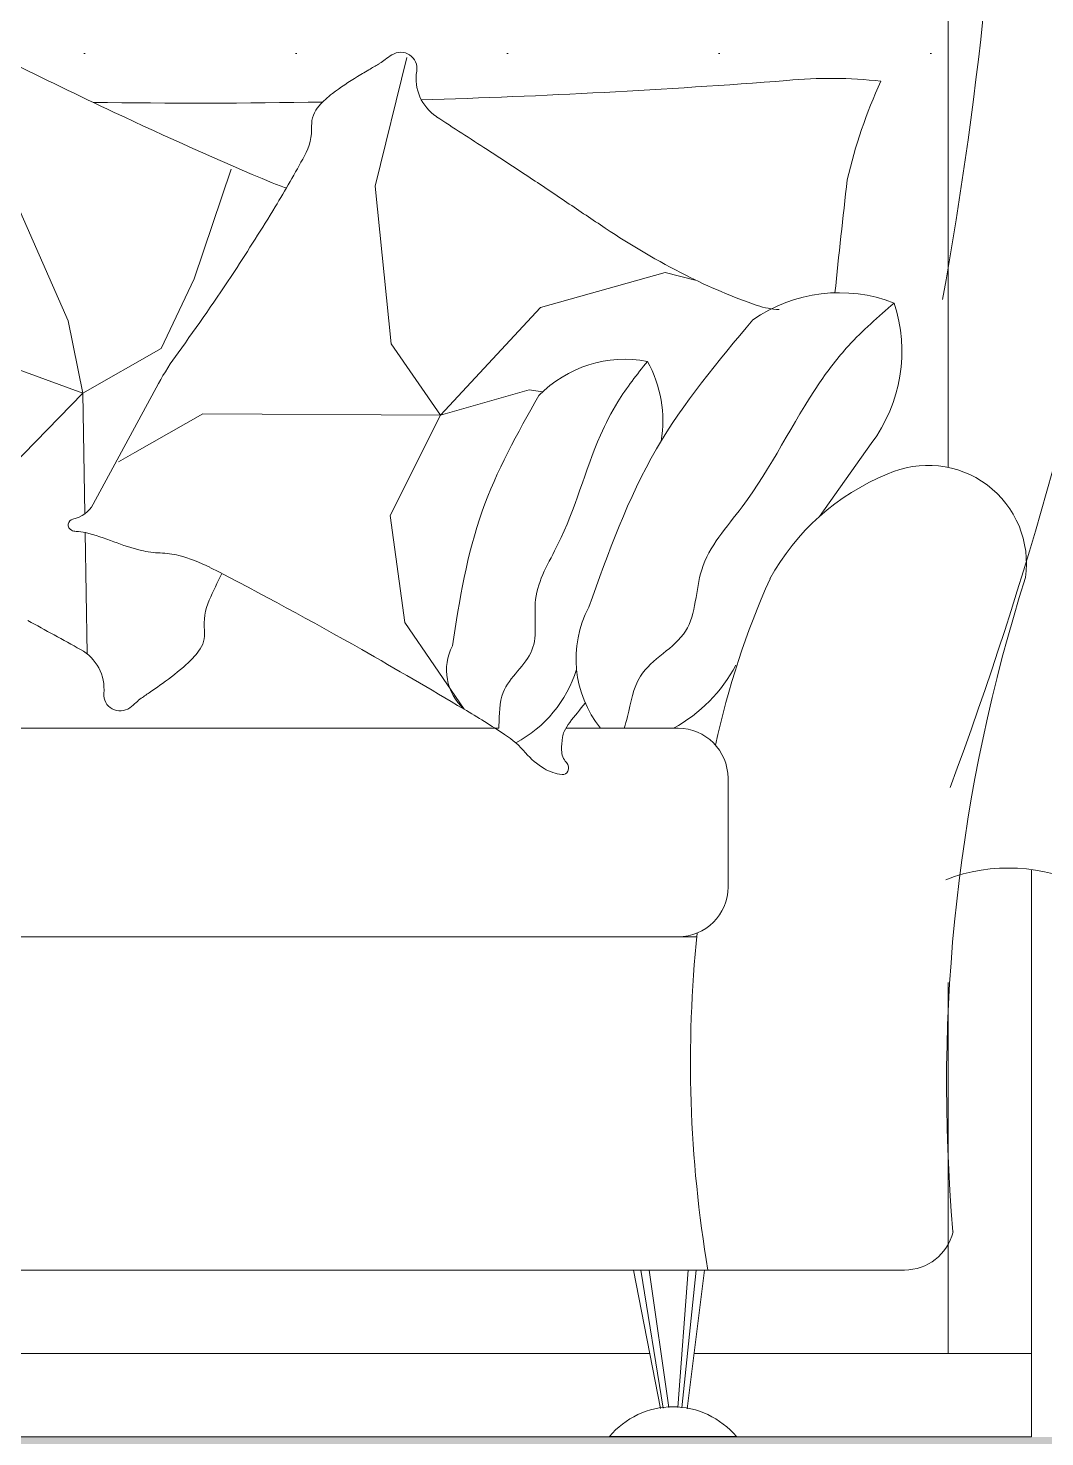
# Model space of a CAD drawing. Header units: millimetres. Extents: x -213 to 151, y -74 to 135.
# Drawn here: x 93.164 to 93.774, y -61.347 to -60.502 of the extents above; entities that cross this region are included whole.
import ezdxf

# ---------------------------------------------------------------- set-up
doc = ezdxf.new("R2010")
doc.units = ezdxf.units.MM
doc.header["$LTSCALE"] = 15
doc.layers.add('JJ2', color=3, linetype='Continuous')
doc.layers.add('PH', color=8, linetype='Continuous')

# ---------------------------------------------------------------- blocks, each defined once
blk = doc.blocks.new('dfgh')
at = {"layer": 'PH', "lineweight": 0}
for centre, radius, start, end in [((718613.36, -39251.33), 2286.1, 180.43923, 200.43841), ((718836.05, -39331.62), 2398.39, 180.92219, 190.20826), ((716436.16, -40202.14), 104.23, 68.8491, 117.21761)]:
    blk.add_arc(centre, radius, start, end, dxfattribs=at)
blk = doc.blocks.new('errt')
at = {"linetype": 'Continuous', "lineweight": 0}
h = blk.add_hatch(dxfattribs=at)
h.set_pattern_fill('DOTS', color=252, scale=80)
h.set_pattern_definition([(0, (303740.45, -38800), (63.5, 127), [0, -127])])
h.paths.add_polyline_path([(717272.3, -37889.38), (716472.3, -37889.38), (716472.3, -39532.21), (717272.3, -39532.21)])
h.paths.add_polyline_path([(718122.3, -37889.38), (717322.3, -37889.38), (717322.3, -39524.28), (718122.3, -39524.28)])
h.paths.add_polyline_path([(718972.3, -37889.38), (718172.3, -37889.38), (718172.3, -40289.38), (718972.3, -40289.38)])
at = {"color": 252, "linetype": 'Continuous', "lineweight": 0}
for p, q in [((716472.3, -38990.15), (716472.3, -39757.37)), ((716472.3, -40066.66), (716472.3, -40289.38)), ((716422.3, -40289.38), (716624.93, -40289.38)), ((716651.53, -40289.38), (717901.94, -40289.38)), ((719022.3, -40339.38), (716422.3, -40339.38))]:
    blk.add_line(p, q, dxfattribs=at)
blk.add_lwpolyline([(716422.3, -39998.84), (716422.3, -40339.38), (719022.3, -40339.38), (719022.3, -39998.84)], dxfattribs=at)
blk.add_blockref('dfgh', (0, 100), dxfattribs=at)
blk = doc.blocks.new('elevation sofa')
at = {"layer": 'JJ2', "color": 251, "lineweight": 5}
for p, q in [((716797.21, -15011.3), (716816.17, -15088.48)), ((717046.78, -15064.16), (717000.5, -15169.35)), ((716924.87, -15144.18), (716902.53, -15078.31)), ((716816.17, -15088.48), (716806.64, -15183.28)), ((716642.08, -15140.41), (716624.08, -15145.01)), ((716717.04, -15161.32), (716642.08, -15140.41)), ((716944.6, -15186.04), (716924.87, -15144.18)), ((716776.94, -15226.13), (716717.04, -15161.32)), ((717000.5, -15169.35), (716991.55, -15212.81)), ((716991.55, -15212.81), (717086.51, -15178.22)), ((716806.64, -15183.28), (716776.94, -15226.13)), ((716991.55, -15212.81), (716944.6, -15186.04)), ((716723.73, -15210.78), (716715.73, -15212.05)), ((716776.94, -15226.13), (716723.73, -15210.78)), ((716991.55, -15212.81), (716990.38, -15285.24)), ((716991.55, -15212.81), (717034.29, -15256.73)), ((716776.94, -15226.13), (716919.56, -15225.16)), ((716776.94, -15226.13), (716807.26, -15286.23)), ((716919.56, -15225.16), (716960.42, -15248.45)), ((716807.26, -15286.23), (716798.39, -15350.58)), ((716990.2, -15296.56), (716989.01, -15369.37)), ((716798.39, -15350.58), (716762.86, -15402.51)), ((716623.43, -15739.25), (716632.18, -15822.03)), ((716628.24, -15739.25), (716634.51, -15821.76)), ((716651.65, -15739.25), (716639.94, -15821.73)), ((716656.77, -15739.25), (716643.25, -15822.13))]:
    blk.add_line(p, q, dxfattribs=at)
at = {"layer": 'JJ2', "color": 137, "lineweight": 5}
for p, q in [((716946.21, -15207.12), (716968.34, -15247.98)), ((716518.4, -15242.99), (716549.52, -15286.8)), ((716960.42, -15248.45), (716970.27, -15253.99)), ((716968.34, -15247.98), (716985.41, -15279.51)), ((716618.44, -15739.25), (716628.97, -15822.53)), ((716661.13, -15739.25), (716644.87, -15822.38)), ((716599.39, -15839.25), (716675.58, -15839.25))]:
    blk.add_line(p, q, dxfattribs=at)
at = {"layer": 'JJ2', "color": 4, "lineweight": 5}
for p, q in [((716701.71, -15413.97), (716634.42, -15413.96)), ((717246.05, -15414.02), (716741.98, -15413.97)), ((716604.42, -15443.96), (716604.41, -15509.25)), ((717246.04, -15539.31), (716622.93, -15539.25)), ((718053.52, -15739.39), (716498.51, -15739.24))]:
    blk.add_line(p, q, dxfattribs=at)
at = {"layer": 'JJ2', "color": 137, "lineweight": 5}
for centre, radius, start, end in [((716800.84, -15017.91), 9.72, 57.38703, 189.44614), ((716777.4, -15054.55), 53.22, 52.07324, 57.38703), ((716831.33, -14985.34), 34.52, 232.07324, 238.67191), ((716965.29, -14765.26), 292.17, 238.67191, 239.98434), ((716566.78, -15455.05), 504.46, 58.98555, 59.98434), ((715310.95, -11526.15), 3890.85, 295.28426, 296.32931), ((716764.23, -15024), 27.39, 303.49088, 9.44614), ((716741.07, -15165.16), 166.21, 52.6782, 58.98555), ((716805.99, -15080.01), 59.14, 42.09422, 52.6782), ((716837.06, -15051.93), 17.26, 358.15147, 42.09422), ((715474.02, -13074.04), 2365.55, 302.6153, 303.49088), ((716889.29, -15053.62), 35, 178.15147, 208.61686), ((715946.82, -12872.29), 2402.08, 292.80911, 295.28426), ((717579.08, -16363.69), 1539.96, 122.6153, 123.7005), ((717532.68, -14702.59), 767.92, 208.61686, 211.2535), ((719310.49, -18959.78), 4660.45, 123.7005, 124.04886), ((716843.5, -15004.46), 89.03, 286.93726, 292.80911), ((714204.41, -11403.61), 4459.18, 303.69273, 304.04886), ((717977.61, -14432.56), 1288.37, 211.2535, 213.289), ((716413.86, -14717.46), 476.31, 296.94928, 303.69273), ((716480.9, -14849.3), 328.4, 288.82587, 296.94928), ((717899.97, -14483.54), 1195.5, 213.289, 216.13661), ((716537.65, -15243.19), 90.66, 55.06511, 111.3063), ((716592.25, -15187.75), 92.23, 161.66329, 216.80328), ((716571.34, -15114.6), 48.11, 272.81253, 288.82587), ((716802.27, -15285.07), 163.7, 28.43613, 36.13661), ((717000.9, -15271.12), 17.61, 208.43613, 259.0139), ((716996.86, -15291.91), 3.56, 295.58058, 79.0139), ((717026.71, -15441.34), 149.31, 104.18289, 111.08134), ((716996.48, -15321.73), 25.94, 91.94133, 104.18289), ((716995.37, -15288.78), 7.03, 271.94133, 295.58058), ((716923.73, -15174.2), 136.99, 283.879, 291.08134), ((716956.13, -15396.57), 89.03, 104.32221, 117.20499), ((716946.64, -15359.4), 50.66, 91.68881, 104.32221), ((716943.54, -15254.38), 54.4, 271.68881, 283.879), ((718013.6, -17453.75), 2402.08, 117.20499, 119.68015), ((716215.45, -15652.22), 767.92, 24.22098, 25.54543), ((716883.85, -15351.53), 35, 353.75558, 24.22098), ((716629.6, -15372.33), 66.05, 320.91964, 27.97625), ((716935.8, -15357.21), 17.26, 173.75558, 217.69834), ((718143.23, -17433.77), 2365.55, 118.21941, 119.095), ((718750.77, -18747.19), 3890.85, 119.68015, 120.7252), ((716968.93, -15331.61), 59.14, 217.69834, 228.28232), ((717006.27, -15390.65), 27.39, 119.095, 185.05026), ((716681.27, -15333.01), 92.23, 207.86759, 241.37574), ((717040.18, -15251.68), 166.21, 228.28232, 234.58967), ((717236.18, -14976), 504.46, 234.58967, 235.58846), ((716485.88, -15573.83), 268.84, 37.41445, 40.58364), ((716785.98, -15633.22), 292.17, 54.27602, 55.58846), ((716936.41, -15424.05), 34.52, 47.67736, 54.27602), ((716995.49, -15359.18), 53.22, 227.67736, 232.99115), ((716969.3, -15393.91), 9.72, 232.99115, 5.05026), ((717089.51, -15952.1), 639.34, 120.7252, 123.30345), ((716675.54, -15428.75), 30.05, 25.16743, 37.41445), ((716692.17, -15420.93), 11.68, 7.86791, 25.16743), ((716645.38, -15427.4), 58.91, 0.18913, 7.86791), ((716771.68, -15468.32), 60.49, 123.30345, 139.18191), ((716693.48, -15427.24), 10.81, 317.1757, 0.18913), ((716691.14, -15398.75), 45.93, 300.94174, 319.18191), ((716704.94, -15437.86), 4.81, 137.1757, 203.87737), ((716703.64, -15438.44), 3.39, 203.87737, 276.64817), ((716700.92, -15415.07), 26.92, 276.64817, 300.94174), ((716637.48, -15870.92), 49.54, 39.73156, 140.25742)]:
    blk.add_arc(centre, radius, start, end, dxfattribs=at)
at = {"layer": 'JJ2', "color": 4, "lineweight": 5}
for centre, radius, start, end in [((716542.78, -15289.01), 265.16, 84.30392, 96.53163), ((716241.08, -15151.34), 299.25, 12.85952, 24.8526), ((716922.62, -10420.07), 4618.63, 265.61014, 268.33566), ((716922.62, -10420.07), 4618.63, 269.07068, 270.77824), ((712228.7, -15587.71), 4333.42, 5.76312, 6.66532), ((716484.28, -15315.14), 59, 65.36675, 188.21537), ((716456.56, -15390.87), 139.54, 28.47244, 67.98162), ((715469.63, -15628.27), 1003.63, 354.96344, 17.67404), ((716122.06, -15529.21), 500.96, 12.10532, 24.13912), ((716634.42, -15443.96), 30, 89.99449, 179.99449), ((716634.41, -15509.25), 30, 179.99449, 269.99449), ((715874.48, -15614.26), 752.46, 350.4386, 5.89493), ((716498.51, -15709.24), 30, 193.77727, 269.99449)]:
    blk.add_arc(centre, radius, start, end, dxfattribs=at)
at = {"layer": 'JJ2', "color": 251, "lineweight": 5}
for centre, radius, start, end in [((716717.33, -15229.51), 73.78, 151.00235, 189.43597), ((716666.19, -15265.03), 72.53, 44.40417, 100.64536), ((716741.74, -15378.97), 31.62, 311.89187, 27.37351), ((716767.84, -15355.93), 76, 197.45242, 241.69155)]:
    blk.add_arc(centre, radius, start, end, dxfattribs=at)
for points, knots in [([(716504.7, -15158.73), (716514.17, -15166.94), (716530.78, -15181.35), (716562.11, -15222.23), (716584.32, -15271.09), (716624.75, -15314.16), (716622.73, -15359.87), (716659.53, -15376.38), (716663.07, -15401.13), (716665.99, -15411.67), (716666.68, -15413.96)], [0, 0, 0, 0, 37.506288, 65.782259, 153.619658, 198.465285, 236.495883, 274.837161, 300.242842, 307.42838, 307.42838, 307.42838, 307.42838]), ([(716652.8, -15193.75), (716659.02, -15201.6), (716669.95, -15215.39), (716688.53, -15252.17), (716698.76, -15293.87), (716724.17, -15333.71), (716715.82, -15369.35), (716742.31, -15387.78), (716741.5, -15406.21), (716741.95, -15413.52), (716741.98, -15413.97)], [0, 0, 0, 0, 37.506288, 65.782259, 153.619658, 198.465285, 236.495883, 274.837161, 300.242842, 301.926971, 301.926971, 301.926971, 301.926971])]:
    blk.add_open_spline(points, degree=3, knots=knots, dxfattribs=at)
at = {"layer": 'JJ2', "color": 137, "lineweight": 5}
blk.add_spline([(716589.56, -15168.87), (716647.35, -15246.33), (716687.93, -15341.35)], degree=3, dxfattribs=at)
at = {"layer": 'JJ2', "color": 251, "lineweight": 5}
blk.add_spline([(716718.01, -15214.28), (716751.98, -15283.72), (716769.82, -15364.44)], degree=3, dxfattribs=at)

msp = doc.modelspace()

# ---------------------------------------------------------------- hatches: boundary and pattern name
at = {"linetype": 'Continuous', "lineweight": 13}
h = msp.add_hatch(color=256, dxfattribs=at)
h.dxf.hatch_style = 1
h.paths.add_polyline_path([(69.26632, -61.34729), (69.26632, -61.44729), (100.86632, -61.44729), (100.86632, -61.54729), (100.86632, -61.34729)])

# ---------------------------------------------------------------- block references
at = {"linetype": 'Continuous', "lineweight": 13, "xscale": -0.001, "yscale": 0.001, "zscale": 0.001}
for name, p in [('errt', (810.18862, -21.00791)), ('elevation sofa', (810.18862, -45.50791))]:
    msp.add_blockref(name, p, dxfattribs=at)

doc.saveas('drawing.dxf')
